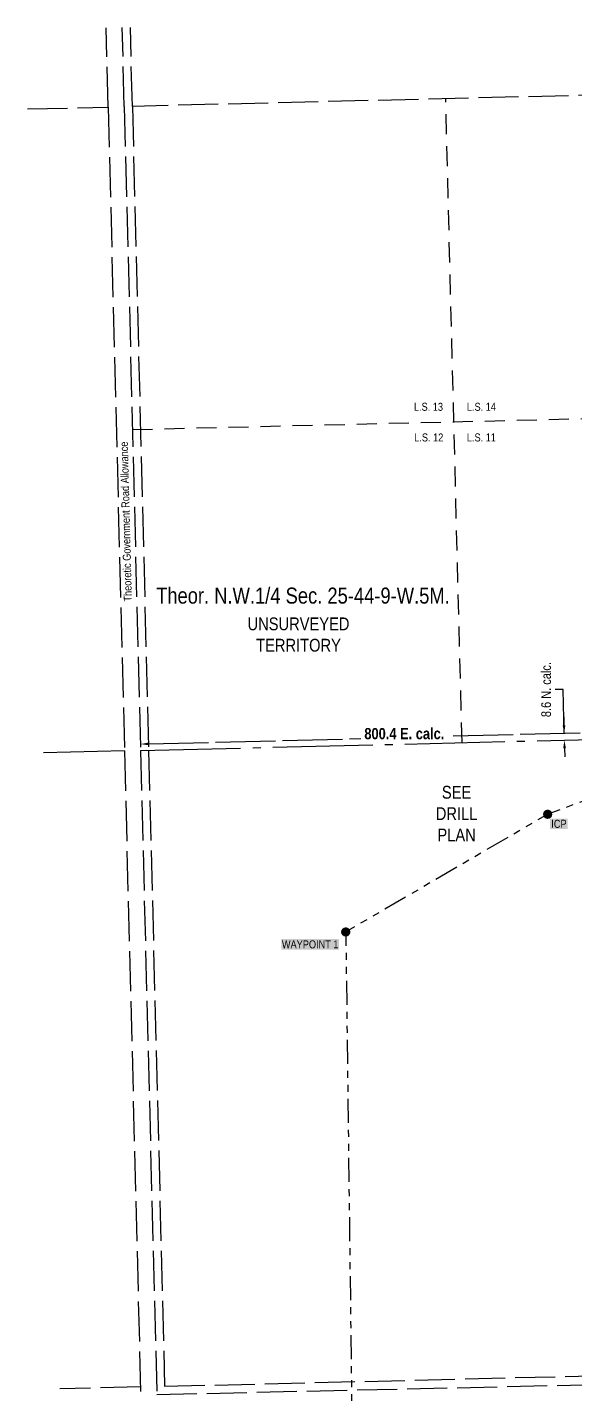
# Model space of a CAD drawing. Extents: x 621851 to 625846, y 5849674 to 5854914.
# Drawn here: x 622086 to 622770, y 5853167 to 5854875 of the extents above; entities that cross this region are included whole.
import ezdxf
from ezdxf.enums import TextEntityAlignment as Align

# ---------------------------------------------------------------- set-up
doc = ezdxf.new("R2010")
doc.units = 0
doc.header["$LTSCALE"] = 5
doc.header["$PDMODE"] = 34
doc.header["$PDSIZE"] = 0.03
for name, pattern in [('foc-COORDS', [16.75, 15, -1.75]), ('foc-DRILLPATH', [14.75, 6, -1.75, 1.75, -1.75, 1.75, -1.75]), ('foc-LSD', [8, 5, -3]), ('foc-QUARTERLINE', [33, 25, -3, 2, -3]), ('foc-UNSURVEYED', [12.5, 10, -2.5])]:
    doc.linetypes.add(name, pattern=pattern)
doc.layers.get('Defpoints').update_dxf_attribs({"color": 9})
for name, color, linetype in [('C-SYMBOL', 7, 'Continuous'), ('L-DETAIL-T', 3, 'Continuous'), ('L-MON', 1, 'Continuous'), ('L-QSEC', 8, 'foc-QUARTERLINE'), ('L-ROAD-T', 7, 'Continuous'), ('L-SECTION-LSD', 7, 'foc-LSD'), ('L-UNS-T', 3, 'Continuous'), ('L-USEC', 7, 'foc-UNSURVEYED'), ('P-OFFSETS', 7, 'foc-COORDS'), ('P-PDRILLPATH', 12, 'foc-DRILLPATH')]:
    doc.layers.add(name, color=color, linetype=linetype)
doc.styles.add('100L', font='ARIALN.TTF', dxfattribs={"height": 11})
doc.styles.add('175L', font='ARIALN.TTF', dxfattribs={"height": 20})
doc.styles.add('80CG', font='ARIALN.TTF', dxfattribs={"height": 10})
doc.styles.add('80L', font='ARIALN.TTF', dxfattribs={"height": 10})
doc.dimstyles.new('CG2011', dxfattribs={"dimscale": 5, "dimtxt": 9, "dimasz": 2, "dimexe": 0.2, "dimexo": 0.0625, "dimgap": 0.5, "dimtad": 0, "dimtih": 1, "dimtoh": 1, "dimzin": 0, "dimdsep": 46, "dimtxsty": '80CG', "dimcen": 0.1, "dimse1": 1, "dimse2": 1, "dimclrd": 256, "dimclrt": 256, "dimaunit": 1, "dimadec": 4, "dimazin": 0, "dimtfac": 0.06, "dimtofl": 0, "dimtmove": 0, "dimatfit": 1, "dimfxl": 0.2, "dimtolj": 1, "dimtzin": 0, "dimlwd": -1, "dimarcsym": 0})

# ---------------------------------------------------------------- blocks, each defined once
blk = doc.blocks.new('plbh')
at = {"layer": 'L-MON'}
h = blk.add_hatch(color=255, dxfattribs=at)
h.dxf.hatch_style = 1
edge = h.paths.add_edge_path()
edge.add_arc((0, 0), 1.16, 0, 360)
h = blk.add_hatch(color=256, dxfattribs=at)
h.dxf.hatch_style = 1
h.paths.add_polyline_path([(-0.96, 0, 1), (0.96, 0, 1)])
h.paths.add_polyline_path([(0.91, 0, -1), (-0.91, 0, -1)], flags=16)
h.paths.add_polyline_path([(0.45, 0, -1), (-0.45, 0, -1)], flags=0)
h = blk.add_hatch(color=256, dxfattribs=at)
h.dxf.hatch_style = 1
h.paths.add_polyline_path([(-0.45, 0, 1), (0.45, 0, 1)])
h.paths.add_polyline_path([(0.4, 0, -1), (-0.4, 0, -1)], flags=16)
at = {"layer": 'L-MON', "color": 240}
for radius in [0.96, 0.91, 0.45, 0.4]:
    blk.add_circle((0, 0), radius, dxfattribs=at)
blk = doc.blocks.new('*D483')
at = {"layer": 'Defpoints', "color": 0, "transparency": 16777216}
for p in [(623026.8, 5853999.8), (622226.6, 5853979.6), (622226.6, 5853979.6)]:
    blk.add_point(p, dxfattribs=at)
at = {"layer": 'P-OFFSETS', "transparency": 16777216}
for p, q in [((623026.8, 5853999.8), (622610.1, 5853989.3)), ((622236.6, 5853979.8), (622502, 5853986.5))]:
    blk.add_line(p, q, dxfattribs=at)
blk.add_solid([(622236.6, 5853981.5), (622236.7, 5853978.2), (622226.6, 5853979.6)], dxfattribs=at)
at = {"layer": 'P-OFFSETS', "transparency": 16777216, "insert": (622556.1, 5853992.6), "char_height": 10, "attachment_point": 5, "style": '80CG'}
blk.add_mtext('\\A1;{\\fArial Narrow|b1|i0|c0|p34;\\H1.4x;\\C14;800.4 E. calc.}', dxfattribs=at)
blk = doc.blocks.new('_None')
blk = doc.blocks.new('ICP_text')
at = {"color": 14, "insert": (-10.8, -0.5), "char_height": 10, "attachment_point": 5, "style": '80L', "bg_fill": 1, "box_fill_scale": 1.15, "bg_fill_color": 255, "bg_fill_transparency": 0}
blk.add_mtext_dynamic_manual_height_columns('ICP', width=19.07, gutter_width=47.5, heights=[0], dxfattribs=at)

msp = doc.modelspace()

# ---------------------------------------------------------------- linework, layer by layer
at = {"layer": 'L-QSEC'}
for p, q in [((622226.836, 5853971.54), (623031.385, 5853991.301)), ((622206.732, 5853971.047), (622105.903, 5853968.57))]:
    msp.add_line(p, q, dxfattribs=at)
at = {"layer": 'L-SECTION-LSD'}
for p, q in [((622628.09, 5853981.396), (622607.695, 5854785.523)), ((622216.72, 5854372.435), (623021.209, 5854391.891))]:
    msp.add_line(p, q, dxfattribs=at)
at = {"layer": 'L-USEC'}
for p, q in [((622186.441, 5854775.176), (622183.949, 5854873.916)), ((622206.548, 5854775.67), (622204.056, 5854874.402)), ((622216.601, 5854775.917), (622214.11, 5854874.645)), ((623010.958, 5854795.427), (622216.601, 5854775.917)), ((622085.56, 5854772.699), (622186.441, 5854775.176)), ((622186.441, 5854775.176), (622206.732, 5853971.047)), ((622206.548, 5854775.67), (622226.836, 5853971.541)), ((622216.601, 5854775.917), (622236.892, 5853971.787)), ((622226.836, 5853971.54), (622247.127, 5853167.411)), ((622236.892, 5853971.787), (622256.93, 5853177.714)), ((622206.732, 5853971.047), (622227.024, 5853166.917)), ((622256.93, 5853177.714), (623051.556, 5853197.231)), ((622226.79, 5853176.974), (622125.988, 5853174.498)), ((622247.127, 5853167.411), (623050.762, 5853185.728))]:
    msp.add_line(p, q, dxfattribs=at)
at = {"layer": 'P-OFFSETS'}
for p, q in [((622755.11, 5854013.595), (622755.379, 5854002.919)), ((622756.095, 5853974.54), (622756.365, 5853963.864))]:
    msp.add_line(p, q, dxfattribs=at)
msp.add_lwpolyline([(622755.631, 5853992.925), (622754.251, 5854047.639), (622744.255, 5854047.639)], dxfattribs=at)
for points in [[(622757.045, 5854002.961), (622753.714, 5854002.877), (622755.631, 5853992.925)], [(622757.761, 5853974.582), (622754.43, 5853974.498), (622755.843, 5853984.533)]]:
    msp.add_solid(points, dxfattribs=at)
at = {"layer": 'P-PDRILLPATH', "flags": 128}
msp.add_lwpolyline([(623026.761, 5853999.766), (622735, 5853892), (622483, 5853745), (622509, 5851663)], dxfattribs=at)

# ---------------------------------------------------------------- block references
at = {"linetype": 'Continuous', "xscale": 0.9993558126721697, "yscale": 0.9993558126721697, "zscale": 0.9993558126721697}
msp.add_blockref('ICP_text', (622759.87, 5853880.503), dxfattribs=at)
at = {"layer": 'L-MON', "xscale": 4.998223049999996, "yscale": 4.998223049999996, "zscale": 4.998223049999996}
for p in [(622735, 5853892), (622483, 5853745)]:
    msp.add_blockref('plbh', p, dxfattribs=at)

# ---------------------------------------------------------------- texts
at = {"color": 14, "insert": (622438.573, 5853729.465), "char_height": 9.9936, "attachment_point": 5, "style": '80L', "bg_fill": 1, "box_fill_scale": 1.15, "bg_fill_color": 255, "bg_fill_transparency": 0}
msp.add_mtext_dynamic_manual_height_columns('WAYPOINT 1', width=68.63342, gutter_width=189.945, heights=[0], dxfattribs=at)
at = {"layer": 'C-SYMBOL', "color": 3, "style": '175L'}
msp.add_text('Theor. N.W.1/4 Sec. 25-44-9-W.5M.', height=19.99289, dxfattribs=at).set_placement((622429.529, 5854149.036), align=Align.BOTTOM_CENTER)
at = {"layer": 'L-DETAIL-T', "insert": (622621.293, 5853892.81), "char_height": 15.99538, "width": 93.15354, "attachment_point": 5, "style": '80CG'}
msp.add_mtext('SEE DRILL PLAN', dxfattribs=at)
at = {"layer": 'L-ROAD-T', "style": '80L'}
msp.add_text('Theoretic Government Road Allowance', height=9.99645, rotation=91.449123, dxfattribs=at).set_placement((622208.523, 5854257.44), align=Align.MIDDLE_CENTER)
at = {"layer": 'L-UNS-T', "color": 3, "insert": (622423.992, 5854116.313), "char_height": 15.99431, "attachment_point": 5, "style": '80L'}
msp.add_mtext_dynamic_manual_height_columns('UNSURVEYED TERRITORY', width=126.41375, gutter_width=47.5, heights=[0], dxfattribs=at)
at = {"layer": 'P-OFFSETS', "insert": (622733.132, 5854047.639), "char_height": 9.99645, "attachment_point": 5, "rotation": 90, "style": '80CG'}
msp.add_mtext('\\A1;{\\H1.2x;8.6 N. calc.}', dxfattribs=at)

# ---------------------------------------------------------------- dimensions: what is measured, and where the dimension line sits
at = {"layer": 'P-OFFSETS'}
dim = msp.add_linear_dim(base=(622226.633, 5853979.579), p1=(623026.761, 5853999.766), p2=(622226.633, 5853979.579), angle=181.445262, text='{\\fArial Narrow|b1|i0|c0|p34;\\H1.4x;\\C14;<> E. calc.}', dimstyle='CG2011', override={"dimtxt": 10, "dimgap": 1, "dimdec": 1, "dimblk1": 'None', "dimsah": 1, "dimtmove": 2}, dxfattribs=at)
dim.commit()
dim.dimension.update_dxf_attribs({"geometry": '*D483', "text_midpoint": (622556.052, 5853992.63), "dimtype": 161})

# ---------------------------------------------------------------- next in the draw order: texts
at = {"layer": 'L-SECTION-LSD', "attachment_point": 1, "style": '100L', "bg_fill": 3, "box_fill_scale": 1.5, "bg_fill_color": 256, "bg_fill_transparency": 0}
for s, width, insert, char_height in [('\\pi1.9012;L.S. 13', 36.83422, (622566.191, 5854405.824), 9.99645), ('L.S. 14', 36.9982, (622634.126, 5854405.824), 9.9964), ('\\pi2.2401;L.S. 12', 37.11172, (622566.191, 5854367.553), 9.99645), ('L.S. 11', 36.4495, (622634.126, 5854367.553), 9.9964)]:
    msp.add_mtext_dynamic_manual_height_columns(s, width=width, gutter_width=55, heights=[0], dxfattribs=dict(at, insert=insert, char_height=char_height))

doc.saveas('drawing.dxf')
